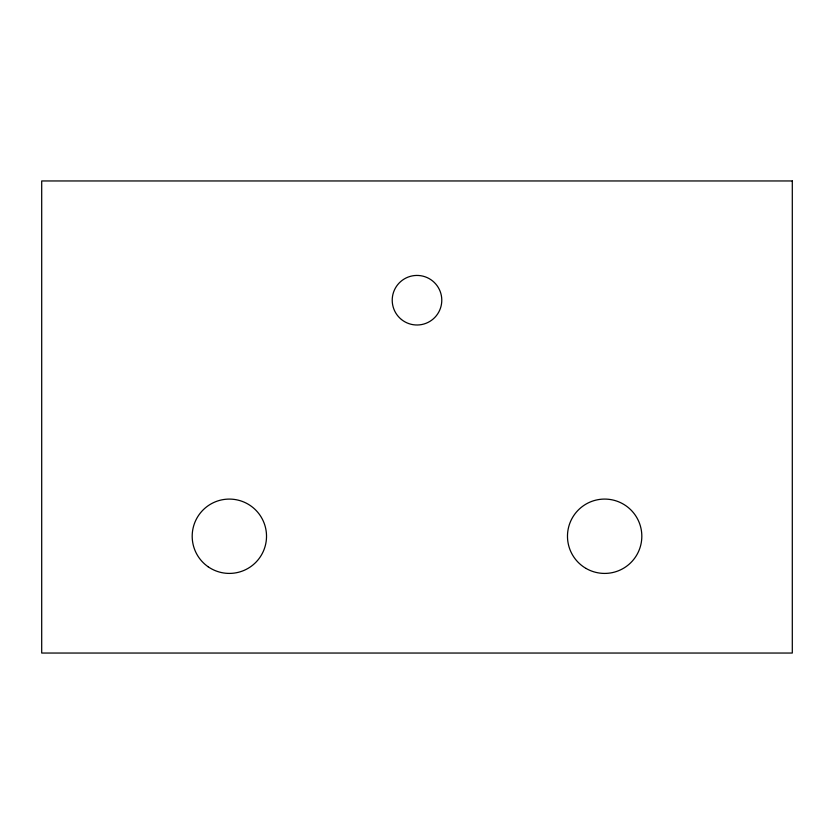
<?xml version="1.0" encoding="UTF-8"?>
<svg xmlns="http://www.w3.org/2000/svg" width="834" height="834" viewBox="0 0 834 834"><rect width="100%" height="100%" fill="white"/><g stroke="black" fill="none" stroke-linecap="round" stroke-linejoin="round"><path stroke-width="1.25" d="M792.3 180.957L41.7 180.957L41.7 653.043L792.3 653.043L792.3 180.957M586.062 568.444A37.176 37.176 0 0 0 641.826 536.252A37.176 37.176 0 0 0 586.062 504.059A37.176 37.176 0 0 0 586.062 568.444M208.114 566.755A37.176 37.176 0 0 0 266.39 539.389A37.176 37.176 0 0 0 213.546 502.61A37.176 37.176 0 0 0 208.114 566.755M401.446 319.505A24.78 24.78 0 0 0 441.488 304.045A24.78 24.78 0 0 0 408.076 277.096A24.78 24.78 0 0 0 401.446 319.505"/></g></svg>
